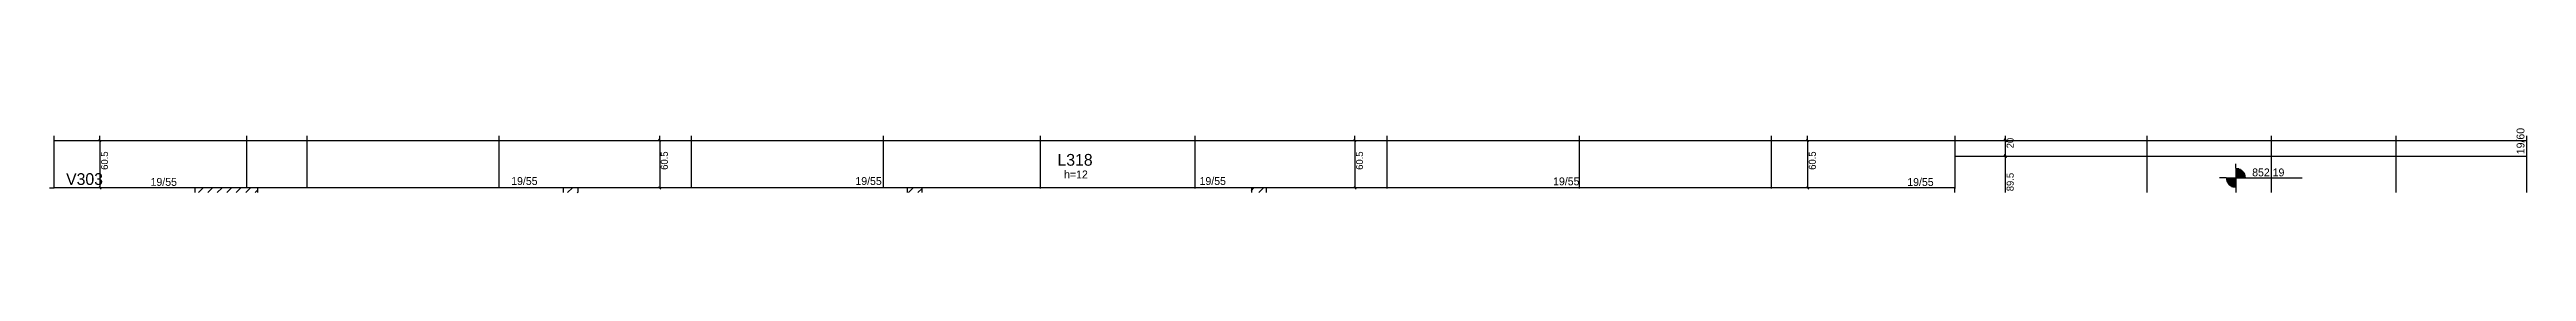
# Model space of a CAD drawing. Header units: metres. Extents: x 2933 to 6078, y 2104 to 2186.
import ezdxf

# ---------------------------------------------------------------- set-up
doc = ezdxf.new("R2010")
doc.units = ezdxf.units.M
for name, color, linetype in [('3', 7, 'Continuous'), ('4', 7, 'Continuous'), ('7', 7, 'Continuous'), ('Painéis', 7, 'Continuous')]:
    doc.layers.add(name, color=color, linetype=linetype)

msp = doc.modelspace()

# ---------------------------------------------------------------- linework, layer by layer
at = {"layer": '3', "color": 3, "lineweight": 25}
for p, q in [((5709.1, 2135.1), (5709.1, 2140.7)), ((3122.1, 2103.9), (3128.1, 2109.9)), ((3134.1, 2103.9), (3140.1, 2109.9)), ((3146.1, 2103.9), (3152.2, 2109.9)), ((3158.1, 2103.9), (3164.2, 2109.9)), ((3170.2, 2103.9), (3176.2, 2109.9)), ((3182.2, 2103.9), (3188.2, 2109.9)), ((3194.2, 2103.9), (3197.6, 2107.3)), ((3590.9, 2103.9), (3596.9, 2109.9)), ((4023.6, 2103.9), (4029.7, 2109.9)), ((4035.7, 2103.9), (4041.1, 2109.3)), ((4459.1, 2106.6), (4462.4, 2109.9)), ((4468.4, 2103.9), (4474.5, 2109.9)), ((5696.6, 2122.6), (5688.2, 2122.6)), ((5696.6, 2122.6), (5721.6, 2122.6)), ((5709.1, 2121.9), (5696.6, 2121.9)), ((5709.1, 2121.1), (5696.7, 2121.1)), ((5709.1, 2120.3), (5696.9, 2120.3)), ((5709.1, 2119.5), (5697.1, 2119.5)), ((5709.1, 2118.7), (5697.3, 2118.7)), ((5709.1, 2117.9), (5697.6, 2117.9)), ((5709.1, 2117.1), (5697.9, 2117.1)), ((5709.1, 2116.3), (5698.4, 2116.3)), ((5709.1, 2115.5), (5698.9, 2115.5)), ((5709.1, 2114.7), (5699.5, 2114.7)), ((5709.1, 2113.9), (5700.2, 2113.9)), ((5709.1, 2113.1), (5701, 2113.1)), ((5709.1, 2112.3), (5702.1, 2112.3)), ((5709.1, 2111.5), (5703.4, 2111.5)), ((5709.1, 2110.8), (5705.3, 2110.8)), ((5709.1, 2135.1), (5709.1, 2110.1)), ((5709.1, 2134.5), (5713, 2134.5)), ((5709.1, 2133.7), (5714.9, 2133.7)), ((5709.1, 2133), (5716.2, 2133)), ((5709.1, 2132.2), (5717.3, 2132.2)), ((5709.1, 2131.4), (5718.1, 2131.4)), ((5709.1, 2130.6), (5718.8, 2130.6)), ((5709.1, 2129.8), (5719.4, 2129.8)), ((5709.1, 2129), (5719.9, 2129)), ((5709.1, 2128.2), (5720.3, 2128.2)), ((5709.1, 2127.4), (5720.7, 2127.4)), ((5709.1, 2126.6), (5721, 2126.6)), ((5709.1, 2125.8), (5721.2, 2125.8)), ((5709.1, 2125), (5721.4, 2125)), ((5709.1, 2124.2), (5721.5, 2124.2)), ((5709.1, 2123.4), (5721.6, 2123.4)), ((5709.1, 2110.1), (5709.1, 2103.9)), ((5721.6, 2122.6), (5793.1, 2122.6)), ((3602.9, 2103.9), (3604.1, 2105.1))]:
    msp.add_line(p, q, dxfattribs=at)
for points in [[(2939.1, 2109.9), (2939.1, 2176.4)], [(6078.1, 2176.4), (6078.1, 2103.9)], [(2933.1, 2109.9), (2939.1, 2109.9)], [(3117.6, 2109.9), (2939.1, 2109.9)], [(3585.1, 2109.9), (3197.6, 2109.9)], [(4022.1, 2109.9), (3604.1, 2109.9)], [(4459.1, 2109.9), (4041.1, 2109.9)], [(4905.6, 2109.9), (4478.1, 2109.9)], [(5352.1, 2109.9), (4905.6, 2109.9)], [(5352.1, 2103.9), (5352.1, 2109.9)]]:
    msp.add_lwpolyline(points, dxfattribs=at)
at = {"layer": '7', "color": 7, "lineweight": 25}
for points in [[(3197.6, 2109.9), (3117.6, 2109.9)], [(3117.6, 2109.9), (3117.6, 2103.9)], [(3197.6, 2103.9), (3197.6, 2109.9)], [(3604.1, 2109.9), (3585.1, 2109.9)], [(3585.1, 2109.9), (3585.1, 2103.9)], [(3604.1, 2103.9), (3604.1, 2109.9)], [(4041.1, 2109.9), (4022.1, 2109.9)], [(4022.1, 2109.9), (4022.1, 2103.9)], [(4041.1, 2103.9), (4041.1, 2109.9)], [(4478.1, 2109.9), (4459.1, 2109.9)], [(4459.1, 2109.9), (4459.1, 2103.9)], [(4478.1, 2103.9), (4478.1, 2109.9)]]:
    msp.add_lwpolyline(points, dxfattribs=at)
at = {"layer": 'Painéis', "color": 200, "lineweight": 25}
for p, q in [((2939.1, 2170.4), (6078.1, 2170.4)), ((3183.1, 2176.4), (3183.1, 2109.9)), ((3259.6, 2176.4), (3259.6, 2109.9)), ((3503.6, 2176.4), (3503.6, 2109.9)), ((3747.6, 2176.4), (3747.6, 2109.9)), ((3991.6, 2176.4), (3991.6, 2109.9)), ((4191.1, 2176.4), (4191.1, 2109)), ((4387.1, 2176.4), (4387.1, 2109)), ((4631.1, 2176.4), (4631.1, 2109)), ((4875.1, 2176.4), (4875.1, 2109)), ((5119.1, 2176.4), (5119.1, 2109)), ((5352.1, 2176.4), (5352.1, 2109)), ((5596.1, 2176.4), (5596.1, 2103.9)), ((5754.1, 2176.4), (5754.1, 2103.9)), ((5912.1, 2176.4), (5912.1, 2103.9)), ((5352.1, 2150.4), (6078.1, 2150.4))]:
    msp.add_line(p, q, dxfattribs=at)
at = {"layer": 'Painéis', "color": 0, "lineweight": 25}
for p, q in [((2995.5, 2171.9), (2998.5, 2168.9)), ((2998.5, 2168.9), (2995.5, 2171.9)), ((3706.3, 2171.9), (3709.3, 2168.9)), ((3709.3, 2168.9), (3706.3, 2171.9)), ((4589, 2171.9), (4592, 2168.9)), ((4592, 2168.9), (4589, 2171.9)), ((5163.9, 2171.9), (5166.9, 2168.9)), ((5166.9, 2168.9), (5163.9, 2171.9)), ((5418.1, 2168.9), (5415.1, 2171.9)), ((5415.1, 2171.9), (5418.1, 2168.9)), ((5418.1, 2148.9), (5415.1, 2151.9)), ((5415.1, 2151.9), (5418.1, 2148.9)), ((2995.5, 2111.4), (2998.5, 2108.4)), ((3706.3, 2111.4), (3709.3, 2108.4)), ((4589, 2111.4), (4592, 2108.4)), ((5163.9, 2111.4), (5166.9, 2108.4))]:
    msp.add_line(p, q, dxfattribs=at)
at = {"layer": 'Painéis', "color": 4, "lineweight": 25}
for p, q in [((2997, 2170.4), (2997, 2176.4)), ((2997, 2170.4), (2997, 2109.9)), ((3707.8, 2170.4), (3707.8, 2176.4)), ((3707.8, 2170.4), (3707.8, 2109.9)), ((4590.5, 2170.4), (4590.5, 2176.4)), ((4590.5, 2170.4), (4590.5, 2109.9)), ((5165.4, 2170.4), (5165.4, 2176.4)), ((5165.4, 2170.4), (5165.4, 2109.9)), ((5416.6, 2170.4), (5416.6, 2176.4)), ((5416.6, 2150.4), (5416.6, 2170.4)), ((5416.6, 2103.9), (5416.6, 2150.4)), ((5419.6, 2150.4), (5419.6, 2150.4))]:
    msp.add_line(p, q, dxfattribs=at)

# ---------------------------------------------------------------- texts
at = {"layer": '3', "color": 3, "lineweight": 25}
msp.add_text('19/60', height=10, rotation=90, dxfattribs=at).set_placement((6075.5, 2152.9))
for s, p in [('19/55', (3061.4, 2112.6)), ('19/55', (3519.3, 2113.7)), ('19/55', (3956.3, 2113.7)), ('h=12', (4221.3, 2122.1)), ('19/55', (4393.3, 2113.7)), ('19/55', (4842.2, 2113.3)), ('19/55', (5291.9, 2112.4)), ('852.19', (5729.8, 2124.7))]:
    msp.add_text(s, height=10, dxfattribs=at).set_placement(p)
at = {"layer": '4', "color": 4, "lineweight": 25}
for s, p in [('L318', (4212.9, 2138.2)), ('V303', (2954.1, 2113.7))]:
    msp.add_text(s, height=15, dxfattribs=at).set_placement(p)
at = {"layer": 'Painéis', "color": 240, "lineweight": 25}
for s, p in [('20', (5427, 2160.4)), ('60.5', (3007.4, 2133)), ('60.5', (3718.2, 2133)), ('60.5', (4600.9, 2133)), ('60.5', (5175.8, 2133)), ('89.5', (5427, 2105.7))]:
    msp.add_text(s, height=9, rotation=90, dxfattribs=at).set_placement(p)

doc.saveas('drawing.dxf')
